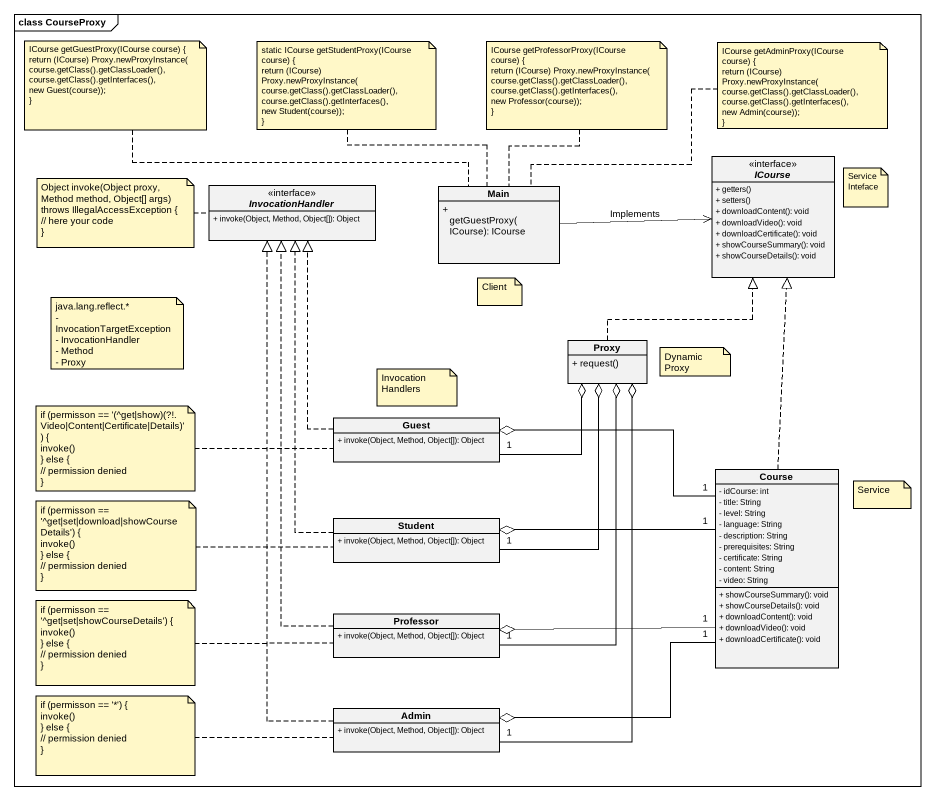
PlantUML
@startuml
mainframe class CourseProxy
hide circle
hide empty members
skinparam classAttributeIconSize 0
interface ICourse {
  + getters()
  + setters()
  + downloadContent(): void
  + downloadVideo(): void
  + downloadCertificate(): void
  + showCourseSummary(): void
  + showCourseDetails(): void
}
interface InvocationHandler {
  + invoke(Object, Method, Object[]): Object
}
class Main {
  + getGuestProxy(ICourse): ICourse
}
class Proxy {
  + request()
}
class Guest {
  + invoke(Object, Method, Object[]): Object
}
class Course {
  - idCourse: int
  - title: String
  - level: String
  - language: String
  - description: String
  - prerequisites: String
  - certificate: String
  - content: String
  - video: String
  + showCourseSummary(): void
  + showCourseDetails(): void
  + downloadContent(): void
  + downloadVideo(): void
  + downloadCertificate(): void
}
class Student {
  + invoke(Object, Method, Object[]): Object
}
class Professor {
  + invoke(Object, Method, Object[]): Object
}
class Admin {
  + invoke(Object, Method, Object[]): Object
}
Main -right-> ICourse : Implements
Proxy .up.|> ICourse
Guest .up.|> InvocationHandler
Guest "1" -right-o Proxy
Course .up.|> ICourse
Course "1" -left-o Guest
Course "1" -left-o Student
Course "1" -left-o Professor
Course "1" -left-o Admin
Student .up.|> InvocationHandler
Student "1" -up-o Proxy
Professor .up.|> InvocationHandler
Professor "1" -up-o Proxy
Admin .up.|> InvocationHandler
Admin "1" -up-o Proxy
note left of Main
  ICourse getGuestProxy(ICourse course) {
  return (ICourse) Proxy.newProxyInstance(
  course.getClass().getClassLoader(),
  course.getClass().getInterfaces(),
  new Guest(course));
  ~}
end note
note top of Main
  static ICourse getStudentProxy(ICourse course) {
  return (ICourse) Proxy.newProxyInstance(
  course.getClass().getClassLoader(),
  course.getClass().getInterfaces(),
  new Student(course));
  ~}
end note
note top of Main
  ICourse getProfessorProxy(ICourse course) {
  return (ICourse) Proxy.newProxyInstance(
  course.getClass().getClassLoader(),
  course.getClass().getInterfaces(),
  new Professor(course));
  ~}
end note
note right of Main
  ICourse getAdminProxy(ICourse course) {
  return (ICourse) Proxy.newProxyInstance(
  course.getClass().getClassLoader(),
  course.getClass().getInterfaces(),
  new Admin(course));
  ~}
end note
note as N5
  Service Inteface
end note
note left of InvocationHandler
  Object invoke(Object proxy, Method method, Object[] args) throws IllegalAccessException {
  // here your code
  ~}
end note
note as N7
  Client
end note
note as N8
  java.lang.reflect.*
  - InvocationTargetException
  - InvocationHandler
  - Method
  - Proxy
end note
note as N9
  Invocation Handlers
end note
note as N10
  DynamicProxy
end note
note left of Guest
  if (permisson == '(^get|show)(?!. Video|Content|Certificate|Details)') {
  invoke()
  ~} else {
  // permission denied
  ~}
end note
note as N12
  Service
end note
note left of Student
  if (permisson == '^get|set|download|showCourseDetails') {
  invoke()
  ~} else {
  // permission denied
  ~}
end note
note left of Professor
  if (permisson == '^get|set|showCourseDetails') {
  invoke()
  ~} else {
  // permission denied
  ~}
end note
note left of Admin
  if (permisson == '*') {
  invoke()
  ~} else {
  // permission denied
  ~}
end note
@enduml
